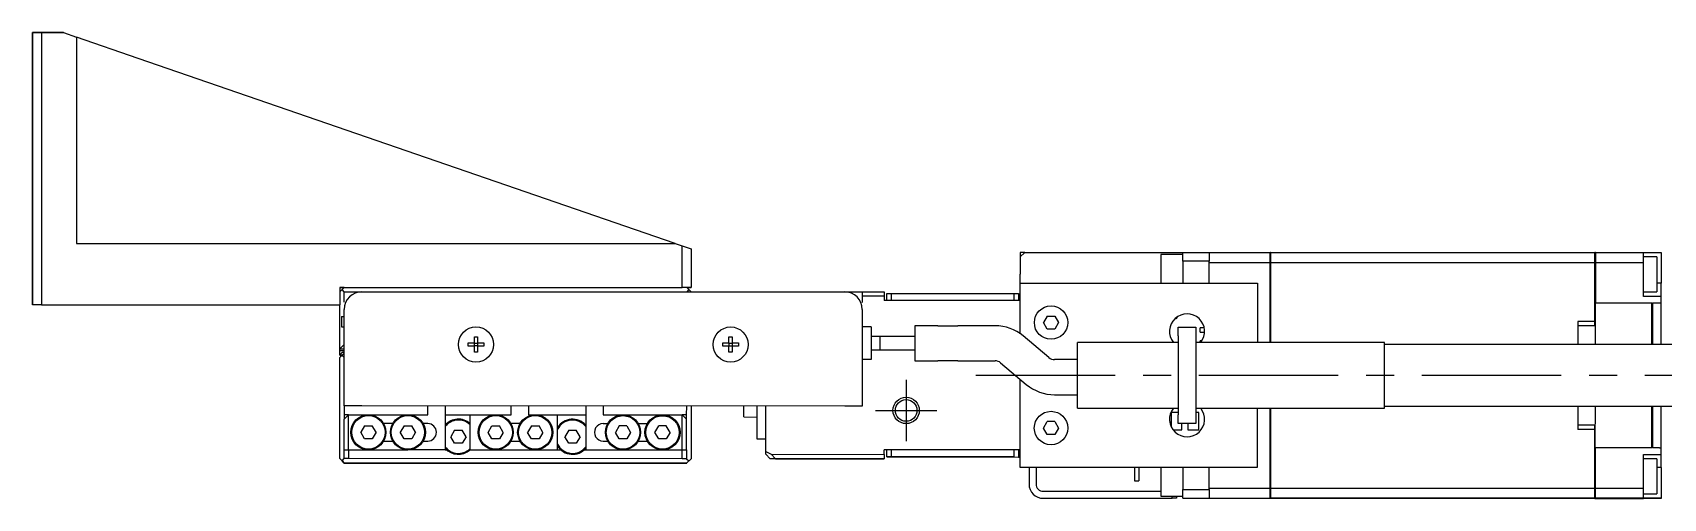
# Model space of a CAD drawing. Extents: x 0 to 701, y -8 to 617.
# Drawn here: x 0 to 185.7, y 281.8 to 334.9 of the extents above; entities that cross this region are included whole.
import ezdxf

# ---------------------------------------------------------------- set-up
doc = ezdxf.new("R2010")
doc.units = 0
doc.header["$LTSCALE"] = 0.5
doc.linetypes.add('CENTER', pattern=[50.8, 31.75, -6.35, 6.35, -6.35])
for name, color, linetype in [('MSM_CENTER', 1, 'CENTER'), ('MSM_CONTINUOUS', 7, 'CONTINUOUS'), ('MSM_NARROW', 5, 'CONTINUOUS')]:
    doc.layers.add(name, color=color, linetype=linetype)

msp = doc.modelspace()

# ---------------------------------------------------------------- linework, layer by layer
at = {"layer": 'MSM_CENTER'}
for p, q in [((99.496237, 295.360595), (99.496237, 288.360595)), ((107.446784, 295.874204), (248.546783, 295.874204)), ((95.996237, 291.860595), (102.996237, 291.860595))]:
    msp.add_line(p, q, dxfattribs=at)
at = {"layer": 'MSM_CONTINUOUS'}
for p, q in [((-0.00212, 303.874204), (0.00212, 334.874204)), ((3.500729, 334.874204), (0, 334.874204)), ((0, 334.874204), (0, 303.874204)), ((0.00212, 334.874204), (1.00212, 334.874067)), ((1.00212, 334.874067), (0.99788, 303.874067)), ((1.00212, 334.874067), (3.50212, 334.873725)), ((3.500729, 334.874204), (5.002049, 334.357029)), ((5.002049, 334.357029), (4.998837, 310.87352)), ((12.001719, 331.945778), (5.002049, 334.357029)), ((73.199897, 310.864192), (12.001719, 331.945778)), ((4.998837, 310.87352), (73.199897, 310.864192)), ((73.199897, 310.864192), (73.998799, 310.588986)), ((73.998152, 305.864082), (73.998799, 310.588986)), ((73.998799, 310.588986), (74.998752, 310.244521)), ((74.998752, 310.244521), (74.998152, 305.863946)), ((112.498631, 309.358817), (112.498357, 307.358817)), ((112.498699, 309.858817), (112.498631, 309.358817)), ((112.498631, 309.358817), (112.998699, 309.858749)), ((112.998699, 309.858749), (112.498699, 309.858817)), ((112.998699, 309.858749), (130.998699, 309.856287)), ((128.498665, 309.606629), (128.49822, 306.356629)), ((130.998665, 309.606287), (128.498665, 309.606629)), ((130.998562, 308.856287), (130.99822, 306.356287)), ((130.998562, 308.856287), (130.998699, 309.856287)), ((133.998562, 308.855877), (130.998562, 308.856287)), ((130.998699, 309.856287), (133.998699, 309.855877)), ((133.99822, 306.355877), (133.998562, 308.855877)), ((133.998541, 308.701109), (140.948541, 308.700159)), ((133.998699, 309.855877), (133.998562, 308.855877)), ((133.998699, 309.855877), (140.948699, 309.854926)), ((140.947297, 299.604926), (140.948541, 308.700159)), ((140.99854, 308.696259), (140.94854, 308.696266)), ((140.948541, 308.700159), (140.948699, 309.854926)), ((140.998698, 309.844919), (140.948698, 309.844926)), ((140.998541, 308.700152), (140.997297, 299.604919)), ((140.998699, 309.854919), (140.998541, 308.700152)), ((140.998541, 308.700152), (177.948541, 308.695098)), ((140.998699, 309.854919), (177.948699, 309.849865)), ((177.947625, 302.002865), (177.948541, 308.695098)), ((177.99854, 308.691198), (177.94854, 308.691205)), ((177.948541, 308.695098), (177.948699, 309.849865)), ((177.998697, 309.839858), (177.948697, 309.839865)), ((177.998541, 308.695091), (177.997912, 304.099858)), ((177.998699, 309.849858), (177.998541, 308.695091)), ((177.998541, 308.695091), (183.498541, 308.694339)), ((177.998699, 309.849858), (183.498699, 309.849106)), ((183.498015, 304.849106), (183.498541, 308.694339)), ((183.498541, 308.694339), (183.498699, 309.849106)), ((184.99863, 309.348901), (183.49863, 309.349106)), ((183.498699, 309.849106), (185.498699, 309.848832)), ((184.99863, 309.348901), (184.998357, 307.348901)), ((185.498699, 309.848832), (185.49822, 306.348833)), ((112.49822, 306.358818), (112.498357, 307.358817)), ((184.998357, 307.348901), (184.998083, 305.348901)), ((34.998153, 305.869417), (34.997879, 303.869417)), ((35.248119, 305.619383), (34.998084, 305.369417)), ((34.998153, 305.869417), (73.998152, 305.864082)), ((35.498153, 305.869348), (34.998153, 305.869417)), ((35.498153, 305.869348), (35.248119, 305.619383)), ((35.498084, 305.369348), (35.248119, 305.619383)), ((35.49792, 304.169349), (35.498084, 305.369349)), ((35.498084, 305.369349), (37.498084, 305.369075)), ((37.498084, 305.369075), (92.498084, 305.361552)), ((74.498145, 305.864014), (73.998152, 305.864082)), ((74.748118, 305.61398), (74.498084, 305.364014)), ((74.998152, 305.863946), (74.498152, 305.864014)), ((74.998084, 305.363946), (74.498152, 305.864014)), ((74.498153, 305.864014), (74.998152, 305.863945)), ((92.498084, 305.361552), (94.498084, 305.361279)), ((94.498084, 305.361279), (94.49792, 304.161279)), ((96.998015, 304.860937), (94.498015, 304.861279)), ((94.498084, 305.361279), (96.998084, 305.360937)), ((96.998015, 304.860937), (96.997947, 304.360937)), ((96.998084, 305.360937), (96.998015, 304.860937)), ((97.297947, 304.360896), (97.298056, 305.160896)), ((97.298056, 305.160896), (97.798056, 305.160827)), ((97.798056, 305.160827), (97.797947, 304.360827)), ((97.798056, 305.160827), (111.798056, 305.158912)), ((111.797947, 304.358912), (111.798056, 305.158912)), ((111.798056, 305.158912), (112.298056, 305.158844)), ((112.298056, 305.158844), (112.297947, 304.358844)), ((112.497432, 300.597493), (112.498084, 305.358818)), ((112.498084, 305.358818), (112.49822, 306.358818)), ((112.49822, 306.358818), (139.49822, 306.355125)), ((139.498083, 305.355125), (139.497297, 299.605125)), ((139.49822, 306.355125), (139.498083, 305.355125)), ((185.498015, 304.848833), (183.498015, 304.849106)), ((183.498083, 305.349106), (184.998083, 305.348901)), ((185.49822, 306.348833), (184.99822, 306.348901)), ((185.497909, 304.077855), (185.498015, 304.848833)), ((185.498015, 304.848833), (185.49822, 306.348833)), ((0.99788, 303.874067), (-0.00212, 303.874204)), ((0.99788, 303.874067), (34.997879, 303.869417)), ((34.997195, 298.869417), (34.997879, 303.869417)), ((35.49647, 293.569349), (35.497811, 303.369349)), ((94.49781, 303.361279), (94.49647, 293.561279)), ((112.497947, 304.358817), (96.997947, 304.360937)), ((177.997262, 299.349859), (177.997826, 303.47047)), ((177.997826, 303.47047), (177.997867, 303.769739)), ((177.997867, 303.769739), (177.997912, 304.099858)), ((177.997912, 304.099858), (184.447912, 304.098976)), ((184.447262, 299.348976), (184.447826, 303.469588)), ((184.447826, 303.469588), (184.447867, 303.768857)), ((184.447867, 303.768857), (184.447912, 304.098976)), ((184.497905, 304.048969), (184.447905, 304.048976)), ((184.497826, 303.469581), (184.497262, 299.34897)), ((184.497867, 303.76885), (184.497826, 303.469581)), ((184.497912, 304.098969), (184.497867, 303.76885)), ((184.497912, 304.098969), (185.297912, 304.09886)), ((185.297909, 304.077882), (185.297912, 304.09886)), ((185.497909, 304.077855), (185.297909, 304.077882)), ((185.497262, 299.348833), (185.497826, 303.469444)), ((185.497826, 303.469444), (185.497867, 303.768713)), ((185.497867, 303.768713), (185.497909, 304.077855)), ((35.197701, 302.56939), (35.197537, 301.36939)), ((35.197537, 301.36939), (35.497537, 301.369349)), ((35.197701, 302.56939), (35.497701, 302.569349)), ((95.497537, 301.361142), (94.497537, 301.361279)), ((95.497537, 301.361142), (95.497031, 297.661142)), ((100.497557, 301.510458), (100.497284, 299.510458)), ((101.497557, 301.510321), (100.497557, 301.510458)), ((103.098634, 301.510102), (101.497557, 301.510321)), ((103.098634, 301.510102), (105.396768, 301.509788)), ((106.812285, 301.509594), (105.396768, 301.509788)), ((109.110418, 301.50928), (106.812285, 301.509594)), ((109.619584, 301.50921), (109.110418, 301.50928)), ((115.564695, 302.608398), (115.13158, 301.858457)), ((115.56449, 301.108398), (115.13158, 301.858457)), ((116.430515, 301.10828), (115.56449, 301.108398)), ((115.564695, 302.608398), (116.43072, 302.60828)), ((116.86363, 301.85822), (116.430515, 301.10828)), ((116.43072, 302.60828), (116.86363, 301.85822)), ((130.4974, 300.356356), (130.497536, 301.356356)), ((130.497536, 301.356356), (132.497536, 301.356082)), ((132.497536, 301.356082), (132.4974, 300.356082)), ((132.997458, 300.781016), (132.997526, 301.281016)), ((133.451848, 301.280953), (132.997526, 301.281016)), ((175.997557, 301.503132), (175.997262, 299.350132)), ((175.997625, 302.003132), (175.997557, 301.503132)), ((177.997557, 301.502858), (175.997557, 301.503132)), ((177.947625, 302.002865), (175.997625, 302.003132)), ((177.947557, 301.502865), (177.947625, 302.002865)), ((34.997195, 298.869417), (35.497264, 299.369349)), ((49.610878, 299.187418), (49.610927, 299.547418)), ((50.317239, 299.187322), (49.610878, 299.187418)), ((49.610927, 299.547418), (50.317288, 299.547322)), ((50.317142, 298.48096), (50.317239, 299.187322)), ((50.327613, 299.197692), (50.317239, 299.187322)), ((50.317288, 299.547322), (50.317385, 300.253683)), ((50.327659, 299.536948), (50.317288, 299.547322)), ((50.317385, 300.253683), (50.677385, 300.253634)), ((50.327613, 299.197692), (50.327659, 299.536948)), ((50.666868, 299.197646), (50.327613, 299.197692)), ((50.327659, 299.536948), (50.666915, 299.536902)), ((50.666915, 299.536902), (50.666868, 299.197646)), ((50.666868, 299.197646), (50.677239, 299.187272)), ((50.666915, 299.536902), (50.677288, 299.547272)), ((50.677239, 299.187272), (50.677142, 298.480911)), ((51.3836, 299.187176), (50.677239, 299.187272)), ((50.677385, 300.253634), (50.677288, 299.547272)), ((50.677288, 299.547272), (51.38365, 299.547176)), ((51.38365, 299.547176), (51.3836, 299.187176)), ((78.610877, 299.183452), (78.610926, 299.543452)), ((79.317239, 299.183355), (78.610877, 299.183452)), ((78.610926, 299.543452), (79.317288, 299.543355)), ((79.317142, 298.476994), (79.317239, 299.183355)), ((79.327612, 299.193726), (79.317239, 299.183355)), ((79.317288, 299.543355), (79.317385, 300.249717)), ((79.327659, 299.532981), (79.317288, 299.543355)), ((79.317385, 300.249717), (79.677385, 300.249667)), ((79.327612, 299.193726), (79.327659, 299.532981)), ((79.666868, 299.193679), (79.327612, 299.193726)), ((79.327659, 299.532981), (79.666914, 299.532935)), ((79.666914, 299.532935), (79.666868, 299.193679)), ((79.666868, 299.193679), (79.677239, 299.183306)), ((79.666914, 299.532935), (79.677288, 299.543306)), ((79.677239, 299.183306), (79.677142, 298.476944)), ((80.3836, 299.183209), (79.677239, 299.183306)), ((79.677385, 300.249667), (79.677288, 299.543306)), ((79.677288, 299.543306), (80.383649, 299.543209)), ((80.383649, 299.543209), (80.3836, 299.183209)), ((96.497386, 300.261005), (95.497386, 300.261142)), ((96.497284, 299.511005), (96.497181, 298.761005)), ((96.497386, 300.261005), (96.497284, 299.511005)), ((100.497386, 300.260458), (96.497386, 300.261005)), ((100.497284, 299.510458), (100.49701, 297.510458)), ((115.756389, 297.885601), (112.833362, 300.338993)), ((118.996271, 292.107929), (118.997297, 299.607929)), ((130.497297, 299.606356), (118.997297, 299.607929)), ((130.4974, 300.356356), (130.496169, 291.356356)), ((132.4974, 300.356082), (132.496169, 291.356082)), ((153.997297, 299.603141), (132.497297, 299.606082)), ((132.997297, 299.606014), (132.997321, 299.781016)), ((133.18385, 299.78099), (132.997321, 299.781016)), ((132.997458, 300.781016), (133.496051, 300.780947)), ((153.996271, 292.103141), (153.997297, 299.603141)), ((201.997262, 299.346576), (153.997263, 299.353141)), ((34.995486, 286.369417), (34.997059, 297.869417)), ((35.497127, 298.369349), (34.997059, 297.869417)), ((34.9971, 298.169417), (34.997168, 298.669417)), ((35.097086, 298.069403), (34.9971, 298.169417)), ((34.997168, 298.669417), (34.997195, 298.869417)), ((34.997168, 298.669417), (35.497168, 298.669348)), ((34.997195, 298.869417), (35.497195, 298.869349)), ((35.097072, 297.969403), (35.0971, 298.169403)), ((35.497059, 297.869349), (35.247093, 298.119383)), ((35.497141, 298.469349), (35.397141, 298.469362)), ((50.677142, 298.480911), (50.317142, 298.48096)), ((79.677142, 298.476944), (79.317142, 298.476994)), ((95.497031, 297.661142), (94.497031, 297.661279)), ((95.497181, 298.761142), (96.497181, 298.761005)), ((96.497181, 298.761005), (100.497181, 298.760458)), ((100.49701, 297.510458), (101.49701, 297.510321)), ((101.49701, 297.510321), (103.098087, 297.510102)), ((105.39622, 297.509788), (103.098087, 297.510102)), ((105.39622, 297.509788), (106.811738, 297.509594)), ((106.811738, 297.509594), (109.109871, 297.50928)), ((109.109871, 297.50928), (109.619037, 297.50921)), ((110.261793, 297.275167), (113.18482, 294.821775)), ((118.99703, 297.651202), (116.399145, 297.651557)), ((112.496579, 294.358817), (112.496721, 295.399318)), ((35.496306, 292.369349), (35.49647, 293.569349)), ((94.49647, 293.561279), (94.496306, 292.361279)), ((112.495485, 286.358818), (112.496579, 294.358817)), ((116.398598, 293.651557), (118.996482, 293.651202)), ((35.496306, 292.369349), (35.49617, 291.369349)), ((94.496306, 292.361279), (35.496306, 292.369349)), ((37.496306, 292.369075), (35.496306, 292.369349)), ((92.496306, 292.361552), (37.496306, 292.369075)), ((44.996169, 291.368049), (44.996306, 292.368049)), ((46.996306, 292.367776), (46.995622, 287.367776)), ((54.496169, 291.36675), (54.496306, 292.36675)), ((56.496306, 292.366476), (56.496169, 291.366476)), ((62.996306, 292.365587), (62.995622, 287.365587)), ((64.996306, 292.365314), (64.996169, 291.365314)), ((74.496169, 291.364014), (74.496306, 292.364014)), ((74.996306, 292.363946), (74.995485, 286.363946)), ((80.996135, 291.113125), (80.996306, 292.363125)), ((82.496306, 292.36292), (82.495793, 288.61292)), ((83.495595, 287.168969), (83.496306, 292.362783)), ((94.496306, 292.361279), (92.496306, 292.361552)), ((118.996271, 292.107929), (130.496271, 292.106356)), ((129.663707, 291.633971), (129.663491, 290.055256)), ((130.496207, 291.633858), (129.663707, 291.633971)), ((132.818707, 291.63354), (132.496207, 291.633584)), ((132.496271, 292.106082), (153.996271, 292.103141)), ((132.818433, 289.63354), (132.818707, 291.63354)), ((139.496271, 292.105125), (139.495485, 286.355125)), ((140.945027, 283.009694), (140.946271, 292.104926)), ((140.996271, 292.10492), (140.995027, 283.009687)), ((153.996305, 292.353141), (201.996305, 292.346576)), ((175.996305, 292.350132), (175.99601, 290.197132)), ((177.995741, 288.229247), (177.996305, 292.349859)), ((184.445741, 288.228365), (184.446305, 292.348976)), ((184.496305, 292.34897), (184.495741, 288.228358)), ((185.495741, 288.228221), (185.496305, 292.348833)), ((35.495622, 287.369349), (35.496101, 290.869349)), ((35.49617, 291.369349), (35.496101, 290.869349)), ((35.496101, 290.869349), (35.99617, 291.36928)), ((35.99617, 291.36928), (35.49617, 291.369349)), ((35.995622, 287.36928), (35.99617, 291.36928)), ((35.99617, 291.36928), (38.246169, 291.368973)), ((37.812986, 290.119032), (37.379871, 289.369091)), ((37.812986, 290.119032), (38.679011, 290.118913)), ((38.246169, 291.368973), (44.996169, 291.368049)), ((39.111921, 289.368854), (38.679011, 290.118913)), ((41.013982, 290.368594), (39.978084, 290.368736)), ((42.312986, 290.118416), (41.87987, 289.368476)), ((42.312986, 290.118416), (43.179011, 290.118298)), ((43.611921, 289.368239), (43.179011, 290.118298)), ((44.996033, 290.368049), (44.478083, 290.36812)), ((46.996169, 291.367776), (49.796169, 291.367393)), ((49.796169, 291.367393), (49.795622, 287.367393)), ((49.796169, 291.367393), (52.746169, 291.366989)), ((51.87987, 289.367108), (52.312986, 290.117049)), ((52.312986, 290.117049), (53.179011, 290.11693)), ((52.746169, 291.366989), (54.496169, 291.36675)), ((53.611921, 289.366871), (53.179011, 290.11693)), ((55.513982, 290.366611), (54.478083, 290.366752)), ((56.812986, 290.116433), (56.37987, 289.366492)), ((56.496169, 291.366476), (57.246169, 291.366374)), ((56.812986, 290.116433), (57.679011, 290.116315)), ((57.246169, 291.366374), (59.796169, 291.366025)), ((58.111921, 289.366255), (57.679011, 290.116315)), ((59.795622, 287.366025), (59.796169, 291.366025)), ((59.796169, 291.366025), (62.996169, 291.365587)), ((64.996032, 290.365314), (65.513982, 290.365243)), ((64.996169, 291.365314), (71.746169, 291.36439)), ((66.812986, 290.115065), (66.37987, 289.365124)), ((67.679011, 290.114947), (66.812986, 290.115065)), ((67.679011, 290.114947), (68.111921, 289.364888)), ((68.978083, 290.364769), (70.013982, 290.364627)), ((70.87987, 289.364509), (71.312986, 290.11445)), ((72.179011, 290.114331), (71.312986, 290.11445)), ((71.746169, 291.36439), (73.996169, 291.364083)), ((72.611921, 289.364272), (72.179011, 290.114331)), ((73.995622, 287.364083), (73.996169, 291.364083)), ((73.996169, 291.364083), (74.496101, 290.864014)), ((74.496169, 291.364014), (73.996169, 291.364083)), ((74.495622, 287.364014), (74.496101, 290.864014)), ((74.496101, 290.864014), (74.496169, 291.364014)), ((80.996135, 291.113125), (82.496135, 291.11292)), ((115.129938, 289.858457), (115.563053, 290.608398)), ((115.562848, 289.108398), (115.129938, 289.858457)), ((116.429079, 290.60828), (115.563053, 290.608398)), ((116.861989, 289.858221), (116.428874, 289.10828)), ((116.429079, 290.60828), (116.861989, 289.858221)), ((130.496032, 290.356356), (130.496169, 291.356356)), ((132.496032, 290.356082), (130.496032, 290.356356)), ((130.913433, 289.633801), (130.913532, 290.356299)), ((131.568532, 290.356209), (131.568433, 289.633711)), ((132.496169, 291.356082), (132.496032, 290.356082)), ((175.99601, 290.197132), (175.995942, 289.697132)), ((177.94601, 290.196865), (175.99601, 290.197132)), ((177.99601, 290.196859), (175.99601, 290.197132)), ((177.945942, 289.696865), (177.94601, 290.196865)), ((177.94601, 290.196865), (177.99601, 290.196859)), ((37.812781, 288.619032), (37.379871, 289.369091)), ((38.678806, 288.618913), (37.812781, 288.619032)), ((39.111921, 289.368854), (38.678806, 288.618913)), ((39.97781, 288.368736), (41.013708, 288.368594)), ((42.312781, 288.618416), (41.87987, 289.368476)), ((43.178806, 288.618298), (42.312781, 288.618416)), ((43.611921, 289.368239), (43.178806, 288.618298)), ((44.47781, 288.36812), (44.995759, 288.368049)), ((48.062917, 289.61763), (47.629802, 288.867689)), ((48.062712, 288.11763), (47.629802, 288.867689)), ((48.928738, 288.117511), (48.062712, 288.11763)), ((48.062917, 289.61763), (48.928943, 289.617511)), ((49.361853, 288.867452), (48.928738, 288.117511)), ((49.361853, 288.867452), (48.928943, 289.617511)), ((52.312781, 288.617049), (51.87987, 289.367108)), ((53.178806, 288.61693), (52.312781, 288.617049)), ((53.611921, 289.366871), (53.178806, 288.61693)), ((54.47781, 288.366752), (55.513708, 288.366611)), ((56.81278, 288.616433), (56.37987, 289.366492)), ((57.678806, 288.616315), (56.81278, 288.616433)), ((58.111921, 289.366255), (57.678806, 288.616315)), ((61.062917, 289.615852), (60.629802, 288.865911)), ((61.062712, 288.115852), (60.629802, 288.865911)), ((61.928737, 288.115733), (61.062712, 288.115852)), ((61.062917, 289.615852), (61.928943, 289.615733)), ((62.361853, 288.865674), (61.928737, 288.115733)), ((62.361853, 288.865674), (61.928943, 289.615733)), ((64.995759, 288.365314), (65.513708, 288.365243)), ((66.81278, 288.615065), (66.37987, 289.365124)), ((67.678806, 288.614947), (66.81278, 288.615065)), ((68.111921, 289.364888), (67.678806, 288.614947)), ((68.97781, 288.364769), (70.013708, 288.364627)), ((71.31278, 288.61445), (70.87987, 289.364509)), ((72.178806, 288.614331), (71.31278, 288.61445)), ((72.611921, 289.364272), (72.178806, 288.614331)), ((82.495793, 288.61292), (83.495793, 288.612783)), ((116.428874, 289.10828), (115.562848, 289.108398)), ((129.913056, 289.633937), (130.913433, 289.633801)), ((131.568433, 289.633711), (132.818433, 289.63354)), ((177.945942, 289.696865), (175.995942, 289.697132)), ((177.945027, 283.004633), (177.945942, 289.696865)), ((177.995655, 287.599859), (177.9957, 287.929978)), ((177.9957, 287.929978), (177.995741, 288.229247)), ((184.445655, 287.598976), (184.4457, 287.929096)), ((184.4457, 287.929096), (184.445741, 288.228365)), ((184.4957, 287.929089), (184.495655, 287.59897)), ((184.495741, 288.228358), (184.4957, 287.929089)), ((185.495658, 287.619811), (185.4957, 287.928952)), ((185.4957, 287.928952), (185.495741, 288.228221)), ((34.995486, 286.369417), (35.245451, 286.119383)), ((35.245451, 286.119383), (35.495486, 286.369349)), ((35.245451, 286.119383), (35.495417, 285.869349)), ((35.495417, 285.869348), (35.245451, 286.119383)), ((35.495486, 286.369349), (35.495622, 287.369349)), ((74.495485, 286.364014), (35.495486, 286.369349)), ((35.995486, 286.36928), (35.495486, 286.369349)), ((35.495622, 287.369349), (35.995622, 287.36928)), ((35.995622, 287.36928), (35.995486, 286.36928)), ((73.995485, 286.364083), (35.995486, 286.36928)), ((35.995622, 287.36928), (38.245622, 287.368973)), ((38.245622, 287.368973), (42.745622, 287.368357)), ((46.995622, 287.367776), (42.745622, 287.368357)), ((46.995622, 287.367776), (47.172747, 287.367752)), ((49.795622, 287.367393), (49.818498, 287.36739)), ((49.818498, 287.36739), (52.745622, 287.366989)), ((52.745622, 287.366989), (57.245622, 287.366374)), ((57.245622, 287.366374), (59.795622, 287.366025)), ((59.795622, 287.366025), (60.172747, 287.365973)), ((62.818498, 287.365612), (62.995622, 287.365587)), ((62.995622, 287.365587), (67.245622, 287.365006)), ((67.245622, 287.365006), (71.745622, 287.36439)), ((71.745622, 287.36439), (73.995622, 287.364083)), ((73.995485, 286.364083), (73.995622, 287.364083)), ((74.495485, 286.364014), (73.995485, 286.364083)), ((73.995622, 287.364083), (74.495622, 287.364014)), ((74.495417, 285.864014), (74.995485, 286.363946)), ((74.495622, 287.364014), (74.495485, 286.364014)), ((74.495485, 286.364014), (74.745451, 286.11398)), ((83.495554, 286.862783), (83.495595, 287.168969)), ((83.495554, 286.862783), (83.995485, 286.362715)), ((83.495595, 287.168969), (84.107926, 286.8627)), ((84.607858, 286.362631), (83.995485, 286.362715)), ((84.107926, 286.8627), (84.607858, 286.362631)), ((84.107926, 286.8627), (96.995553, 286.860937)), ((96.995485, 286.360937), (84.607858, 286.362631)), ((84.607858, 286.362631), (96.995485, 286.360936)), ((96.995553, 286.860937), (96.995485, 286.360937)), ((96.995553, 286.860937), (96.995622, 287.360937)), ((112.495622, 287.358817), (96.995622, 287.360937)), ((97.295622, 287.360894), (96.995622, 287.360935)), ((97.295512, 286.560896), (97.295622, 287.360896)), ((97.795512, 286.560827), (97.295512, 286.560896)), ((97.295512, 286.560895), (97.795512, 286.560827)), ((97.795622, 287.360827), (97.795512, 286.560827)), ((97.795512, 286.560827), (102.595512, 286.56017)), ((111.795512, 286.558912), (97.795512, 286.560827)), ((102.395512, 286.560198), (102.595512, 286.560171)), ((102.395512, 286.560198), (102.595512, 286.56017)), ((102.395512, 286.560198), (103.003352, 286.560115)), ((103.003352, 286.560115), (105.987673, 286.559707)), ((105.987673, 286.559707), (106.595512, 286.559624)), ((106.395512, 286.559651), (111.795512, 286.558912)), ((106.395512, 286.559651), (106.595512, 286.559624)), ((106.395512, 286.559651), (106.595512, 286.559623)), ((111.795512, 286.558912), (111.795622, 287.358912)), ((111.795512, 286.558912), (112.295512, 286.558844)), ((112.295622, 287.358844), (112.295512, 286.558844)), ((112.295512, 286.558844), (112.495512, 286.558817)), ((112.295512, 286.558844), (112.495512, 286.558816)), ((112.495622, 287.358815), (112.295622, 287.358843)), ((112.495348, 285.358818), (112.495485, 286.358818)), ((139.495485, 286.355125), (139.495348, 285.355125)), ((177.995655, 287.599859), (177.995027, 283.004626)), ((184.445655, 287.598976), (177.995655, 287.599859)), ((183.495027, 283.003874), (183.495553, 286.849106)), ((184.995484, 286.348901), (183.495484, 286.349106)), ((183.495553, 286.849106), (185.495553, 286.848833)), ((184.495662, 287.64897), (184.445662, 287.648976)), ((185.295655, 287.59886), (184.495655, 287.59897)), ((184.995484, 286.348901), (184.995211, 284.348901)), ((185.295655, 287.59886), (185.295658, 287.619838)), ((185.295658, 287.619838), (185.495658, 287.619811)), ((185.495347, 285.348833), (185.495553, 286.848833)), ((185.495553, 286.848833), (185.495658, 287.619811)), ((35.490563, 285.874204), (74.50561, 285.874204)), ((74.495417, 285.864014), (35.495417, 285.869349)), ((35.495417, 285.869348), (37.495422, 285.869075)), ((40.495412, 285.868665), (51.745422, 285.867126)), ((44.995417, 285.868049), (49.995417, 285.867365)), ((56.495412, 285.866476), (69.495422, 285.864698)), ((59.995417, 285.865997), (62.495417, 285.865656)), ((59.995417, 285.865997), (64.995417, 285.865314)), ((59.995417, 285.865997), (64.995417, 285.865313)), ((62.495417, 285.865656), (64.995417, 285.865314)), ((72.495412, 285.864288), (74.495417, 285.864014)), ((139.495348, 285.355125), (112.495348, 285.358818)), ((113.495348, 285.358681), (113.495088, 283.45868)), ((114.295348, 285.358571), (114.295088, 283.45857)), ((125.495348, 285.35704), (125.495143, 283.857039)), ((125.995348, 285.356971), (125.995143, 283.856971)), ((128.495348, 285.356629), (128.494903, 282.106629)), ((130.995348, 285.356287), (130.995006, 282.856287)), ((133.995006, 282.855877), (133.995348, 285.355877)), ((184.995211, 284.348901), (184.994937, 282.348901)), ((185.495347, 285.348833), (184.995347, 285.348901)), ((185.495347, 285.348833), (185.494869, 281.848833)), ((115.094979, 282.658461), (128.494979, 282.656628)), ((125.495143, 283.857039), (125.995143, 283.856971)), ((130.994869, 281.856287), (130.995006, 282.856287)), ((130.995006, 282.856287), (133.995006, 282.855877)), ((133.995006, 282.855877), (133.994869, 281.855877)), ((133.995027, 283.010644), (140.945027, 283.009694)), ((140.944869, 281.854926), (140.945027, 283.009694)), ((140.995028, 283.01358), (140.945028, 283.013587)), ((140.995027, 283.009687), (140.994869, 281.854919)), ((140.995027, 283.009687), (177.945027, 283.004633)), ((177.944869, 281.849865), (177.945027, 283.004633)), ((177.995027, 283.008519), (177.945027, 283.008526)), ((177.995027, 283.004626), (177.994869, 281.849859)), ((177.995027, 283.004626), (183.495027, 283.003874)), ((183.494869, 281.849106), (183.495027, 283.003874)), ((183.494937, 282.349106), (184.994937, 282.348901)), ((115.094869, 281.858461), (129.794869, 281.85645)), ((128.494903, 282.106629), (130.994903, 282.106287)), ((129.794869, 281.85645), (129.794903, 282.106451)), ((130.294869, 281.856382), (129.794869, 281.85645)), ((130.294903, 282.106383), (130.294869, 281.856382)), ((130.994869, 281.856287), (133.994869, 281.855877)), ((133.994869, 281.855877), (140.944869, 281.854926)), ((140.99487, 281.864919), (140.94487, 281.864926)), ((140.994869, 281.854919), (177.944869, 281.849865)), ((185.494872, 281.874204), (140.994872, 281.874204)), ((177.99487, 281.859859), (177.94487, 281.859865)), ((177.99487, 281.859858), (177.94487, 281.859865)), ((177.994869, 281.849859), (183.494869, 281.849106)), ((177.994869, 281.849858), (183.494869, 281.849106)), ((185.494869, 281.848833), (183.494869, 281.849106))]:
    msp.add_line(p, q, dxfattribs=at)
for centre, radius in [((115.997605, 301.858339), 1.9), ((50.497264, 299.367297), 2), ((79.497263, 299.36333), 2), ((99.496237, 291.860595), 1.2295), ((115.995964, 289.858339), 1.9), ((38.245896, 289.368973), 2), ((38.245896, 289.368973), 1.9), ((42.745896, 289.368357), 2), ((42.745896, 289.368357), 1.9), ((52.745896, 289.366989), 2), ((52.745896, 289.366989), 1.9), ((57.245896, 289.366374), 2), ((57.245896, 289.366374), 1.9), ((67.245896, 289.365006), 2), ((67.245896, 289.365006), 1.9), ((71.745896, 289.36439), 2), ((71.745896, 289.36439), 1.9)]:
    msp.add_circle(centre, radius, dxfattribs=at)
for centre, radius, start, end in [((37.497811, 303.369075), 2, 89.992163, 179.992163), ((92.49781, 303.361552), 2, 359.992163, 89.992163), ((131.497468, 300.856219), 2, 321.309977, 218.67430964), ((109.618901, 296.50921), 5, 49.992163, 89.992163), ((130.197696, 302.523899), 0.2, 255.066511, 0.798436), ((35.3971, 298.169362), 0.3, 89.992163, 179.992163), ((109.618901, 296.50921), 1, 49.992163, 89.992163), ((116.399282, 298.651557), 1, 229.992163, 269.992163), ((116.399282, 298.651557), 5, 229.992163, 269.992163), ((131.4961, 290.856219), 2, 141.309974, 38.67434709), ((44.995896, 289.368049), 1, 269.992163, 89.992163), ((48.495827, 288.867571), 1.9, 46.818612, 142.12854091), ((48.495827, 288.867571), 2, 48.582534, 138.582541), ((61.495827, 288.865792), 1.9, 37.855809, 153.46680272), ((61.495827, 288.865792), 2, 41.401785, 148.203833), ((64.995896, 289.365314), 1, 89.992163, 269.992163), ((61.495827, 288.865792), 1.9, 206.517515, 322.128517), ((48.495827, 288.867571), 2, 221.401785, 311.40175951), ((48.495827, 288.867571), 1.9, 217.855809, 313.165714), ((61.495827, 288.865792), 2, 211.780494, 318.58252497), ((115.095088, 283.458461), 1.6, 179.992163, 269.992163), ((115.095088, 283.458461), 0.8, 179.992163, 269.992163)]:
    msp.add_arc(centre, radius, start, end, dxfattribs=at)
at = {"layer": 'MSM_NARROW'}
msp.add_circle((99.496237, 291.860595), 1.5, dxfattribs=at)

doc.saveas('drawing.dxf')
